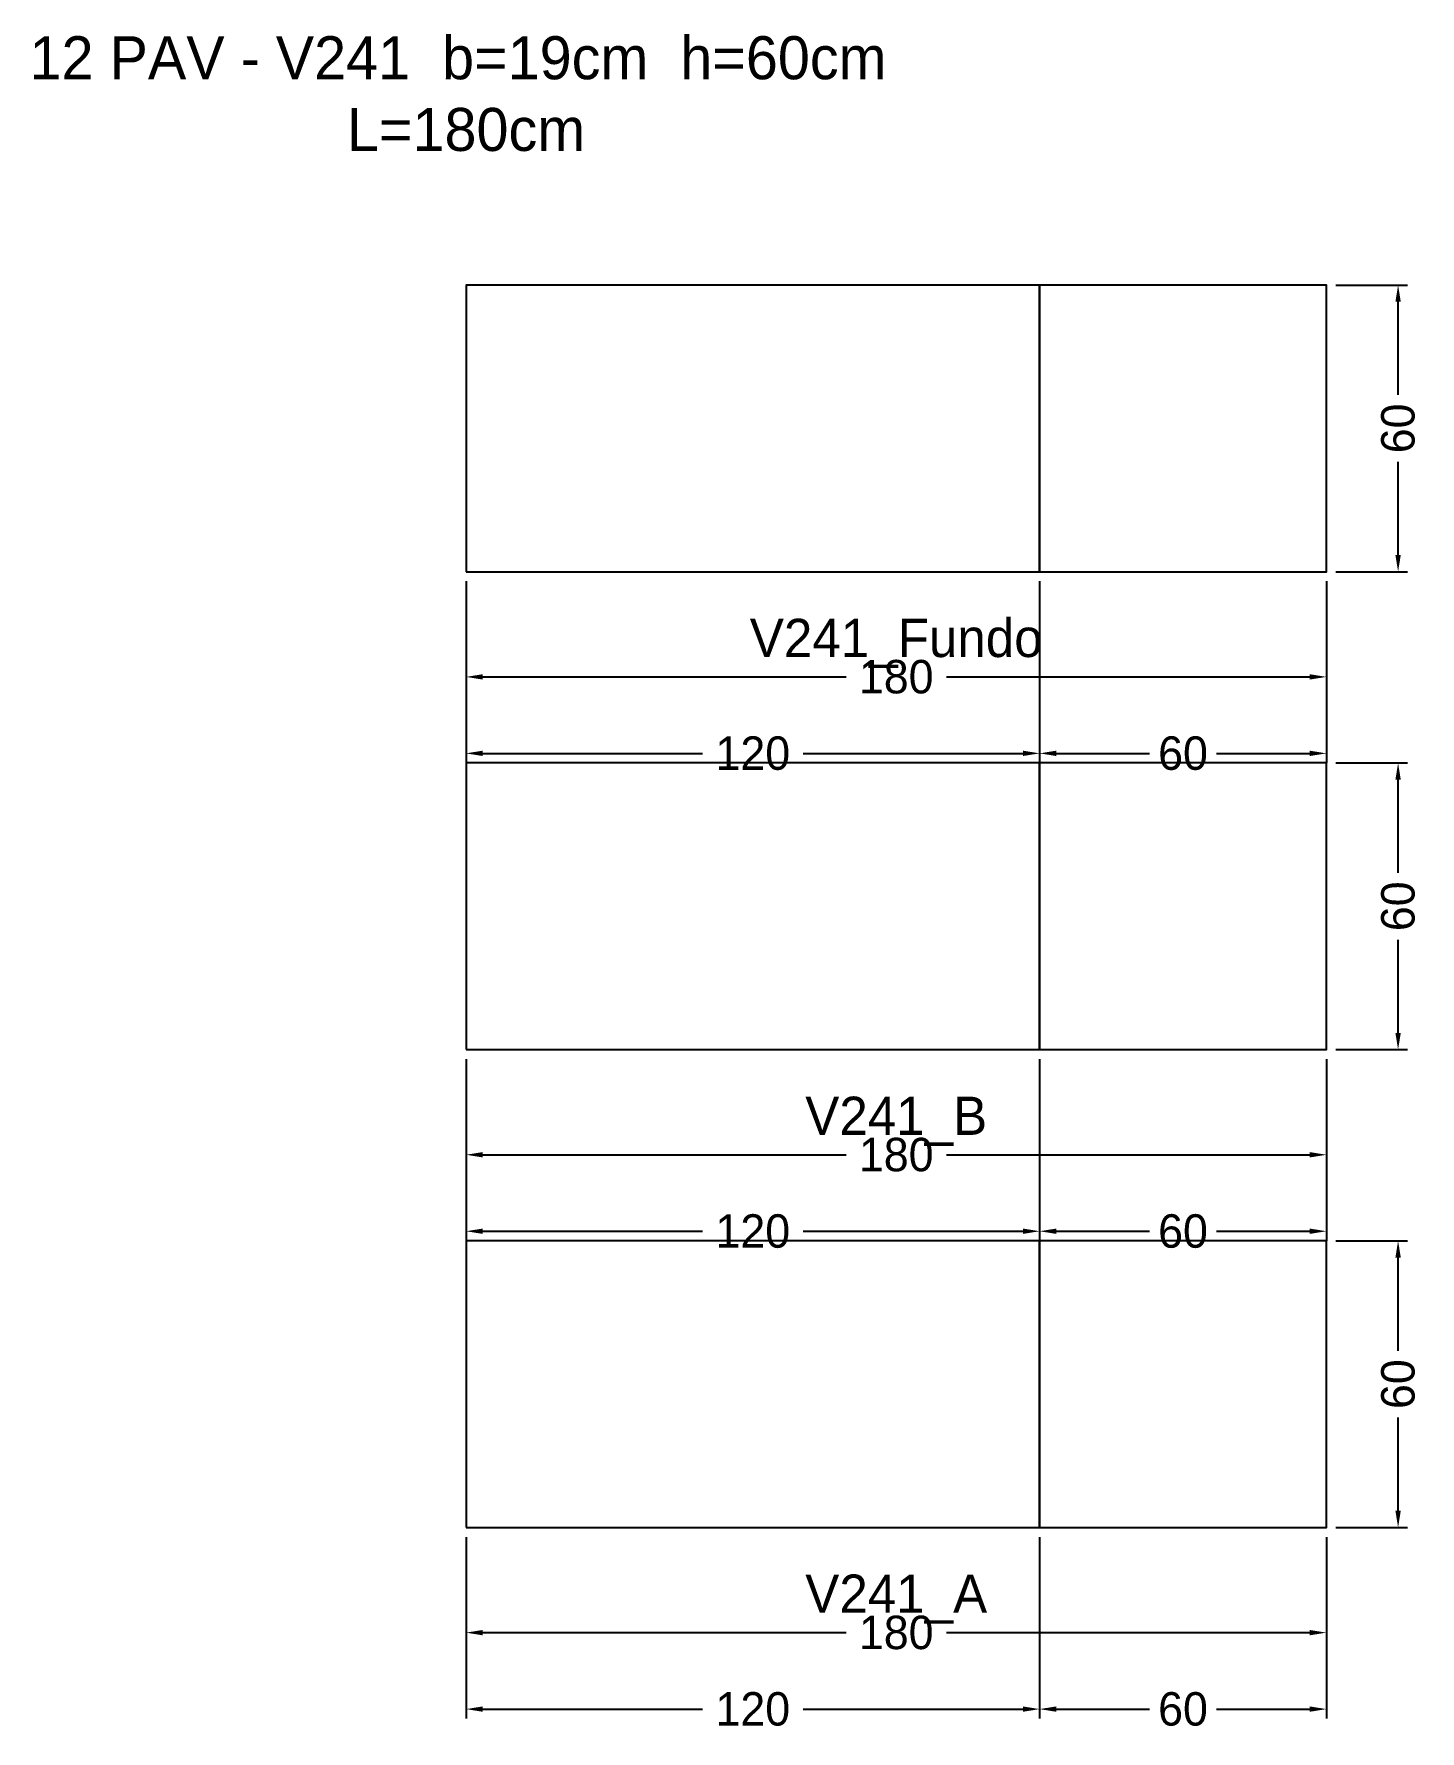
# Model space of a CAD drawing. Header units: metres. Extents: x -90 to 200, y -43 to 313.
import ezdxf

# ---------------------------------------------------------------- set-up
doc = ezdxf.new("R2010")
doc.units = ezdxf.units.M
for name, color, linetype in [('COTA', 3, 'Continuous'), ('NOMENCLATURA', 2, 'Continuous'), ('Paineis', 7, 'Continuous'), ('Texto Secao', 2, 'Continuous')]:
    doc.layers.add(name, color=color, linetype=linetype)
doc.dimstyles.new('COTA_VIG', dxfattribs={"dimtxt": 7, "dimasz": 3.5, "dimexe": 2, "dimexo": 2, "dimgap": 1.5, "dimtad": 1, "dimdec": 1, "dimcen": 2.5, "dimclrd": 3, "dimclre": 3, "dimclrt": 3, "dimazin": 3, "dimtfac": 1, "dimtmove": 0, "dimatfit": 3})

# ---------------------------------------------------------------- blocks, each defined once
blk = doc.blocks.new('_CLOSEDFILLED')
at = {"color": 0, "linetype": 'BYBLOCK'}
blk.add_solid([(-1, 0.16), (0, 0), (-1, -0.16)], dxfattribs=at)
blk = doc.blocks.new('*D1')
at = {"color": 3}
for p, q in [((0, -2), (0, -24)), ((180, -2), (180, -24)), ((3.5, -22), (79.5, -22)), ((100.5, -22), (176.5, -22))]:
    blk.add_line(p, q, dxfattribs=at)
at = {"layer": 'Defpoints'}
for p in [(0, 0), (180, 0), (0, -22)]:
    blk.add_point(p, dxfattribs=at)
at = {"layer": 'COTA', "color": 3, "xscale": 3.5, "yscale": 3.5, "rotation": 180}
blk.add_blockref('_CLOSEDFILLED', (0, -22), dxfattribs=at)
at = {"layer": 'COTA', "color": 3, "xscale": 3.5, "yscale": 3.5}
blk.add_blockref('_CLOSEDFILLED', (180, -22), dxfattribs=at)
at = {"layer": 'COTA', "color": 3, "insert": (90, -22), "char_height": 7, "attachment_point": 5}
blk.add_mtext('180', dxfattribs=at)
blk = doc.blocks.new('*D2')
at = {"color": 3}
for p, q in [((0, -2), (0, -40)), ((120, -2), (120, -40)), ((3.5, -38), (49.5, -38)), ((70.5, -38), (116.5, -38))]:
    blk.add_line(p, q, dxfattribs=at)
at = {"layer": 'Defpoints'}
for p in [(0, 0), (120, 0), (0, -38)]:
    blk.add_point(p, dxfattribs=at)
at = {"layer": 'COTA', "color": 3, "xscale": 3.5, "yscale": 3.5, "rotation": 180}
blk.add_blockref('_CLOSEDFILLED', (0, -38), dxfattribs=at)
at = {"layer": 'COTA', "color": 3, "xscale": 3.5, "yscale": 3.5}
blk.add_blockref('_CLOSEDFILLED', (120, -38), dxfattribs=at)
at = {"layer": 'COTA', "color": 3, "insert": (60, -38), "char_height": 7, "attachment_point": 5}
blk.add_mtext('120', dxfattribs=at)
blk = doc.blocks.new('*D3')
at = {"color": 3}
for p, q in [((120, -2), (120, -40)), ((180, -2), (180, -40)), ((123.5, -38), (143, -38)), ((157, -38), (176.5, -38))]:
    blk.add_line(p, q, dxfattribs=at)
at = {"layer": 'Defpoints'}
for p in [(120, 0), (180, 0), (120, -38)]:
    blk.add_point(p, dxfattribs=at)
at = {"layer": 'COTA', "color": 3, "xscale": 3.5, "yscale": 3.5, "rotation": 180}
blk.add_blockref('_CLOSEDFILLED', (120, -38), dxfattribs=at)
at = {"layer": 'COTA', "color": 3, "xscale": 3.5, "yscale": 3.5}
blk.add_blockref('_CLOSEDFILLED', (180, -38), dxfattribs=at)
at = {"layer": 'COTA', "color": 3, "insert": (150, -38), "char_height": 7, "attachment_point": 5}
blk.add_mtext('60', dxfattribs=at)
blk = doc.blocks.new('*D4')
at = {"color": 3}
for p, q in [((182, 60), (197, 60)), ((195, 37), (195, 56.5)), ((195, 3.5), (195, 23)), ((182, 0), (197, 0))]:
    blk.add_line(p, q, dxfattribs=at)
at = {"layer": 'Defpoints'}
for p in [(180, 60), (180, 0), (195, 0)]:
    blk.add_point(p, dxfattribs=at)
at = {"layer": 'COTA', "color": 3, "xscale": 3.5, "yscale": 3.5}
for p, rotation in [((195, 60), 90), ((195, 0), 270)]:
    blk.add_blockref('_CLOSEDFILLED', p, dxfattribs=dict(at, rotation=rotation))
at = {"layer": 'COTA', "color": 3, "insert": (195, 30), "char_height": 7, "attachment_point": 5, "rotation": 90}
blk.add_mtext('60', dxfattribs=at)
blk = doc.blocks.new('*D5')
at = {"color": 3}
for p, q in [((0, 98), (0, 76)), ((180, 98), (180, 76)), ((3.5, 78), (79.5, 78)), ((100.5, 78), (176.5, 78))]:
    blk.add_line(p, q, dxfattribs=at)
at = {"layer": 'Defpoints'}
for p in [(0, 100), (180, 100), (0, 78)]:
    blk.add_point(p, dxfattribs=at)
at = {"layer": 'COTA', "color": 3, "xscale": 3.5, "yscale": 3.5, "rotation": 180}
blk.add_blockref('_CLOSEDFILLED', (0, 78), dxfattribs=at)
at = {"layer": 'COTA', "color": 3, "xscale": 3.5, "yscale": 3.5}
blk.add_blockref('_CLOSEDFILLED', (180, 78), dxfattribs=at)
at = {"layer": 'COTA', "color": 3, "insert": (90, 78), "char_height": 7, "attachment_point": 5}
blk.add_mtext('180', dxfattribs=at)
blk = doc.blocks.new('*D6')
at = {"color": 3}
for p, q in [((0, 98), (0, 60)), ((120, 98), (120, 60)), ((3.5, 62), (49.5, 62)), ((70.5, 62), (116.5, 62))]:
    blk.add_line(p, q, dxfattribs=at)
at = {"layer": 'Defpoints'}
for p in [(0, 100), (120, 100), (0, 62)]:
    blk.add_point(p, dxfattribs=at)
at = {"layer": 'COTA', "color": 3, "xscale": 3.5, "yscale": 3.5, "rotation": 180}
blk.add_blockref('_CLOSEDFILLED', (0, 62), dxfattribs=at)
at = {"layer": 'COTA', "color": 3, "xscale": 3.5, "yscale": 3.5}
blk.add_blockref('_CLOSEDFILLED', (120, 62), dxfattribs=at)
at = {"layer": 'COTA', "color": 3, "insert": (60, 62), "char_height": 7, "attachment_point": 5}
blk.add_mtext('120', dxfattribs=at)
blk = doc.blocks.new('*D7')
at = {"color": 3}
for p, q in [((120, 98), (120, 60)), ((180, 98), (180, 60)), ((123.5, 62), (143, 62)), ((157, 62), (176.5, 62))]:
    blk.add_line(p, q, dxfattribs=at)
at = {"layer": 'Defpoints'}
for p in [(120, 100), (180, 100), (120, 62)]:
    blk.add_point(p, dxfattribs=at)
at = {"layer": 'COTA', "color": 3, "xscale": 3.5, "yscale": 3.5, "rotation": 180}
blk.add_blockref('_CLOSEDFILLED', (120, 62), dxfattribs=at)
at = {"layer": 'COTA', "color": 3, "xscale": 3.5, "yscale": 3.5}
blk.add_blockref('_CLOSEDFILLED', (180, 62), dxfattribs=at)
at = {"layer": 'COTA', "color": 3, "insert": (150, 62), "char_height": 7, "attachment_point": 5}
blk.add_mtext('60', dxfattribs=at)
blk = doc.blocks.new('*D8')
at = {"color": 3}
for p, q in [((182, 160), (197, 160)), ((195, 137), (195, 156.5)), ((195, 103.5), (195, 123)), ((182, 100), (197, 100))]:
    blk.add_line(p, q, dxfattribs=at)
at = {"layer": 'Defpoints'}
for p in [(180, 160), (180, 100), (195, 100)]:
    blk.add_point(p, dxfattribs=at)
at = {"layer": 'COTA', "color": 3, "xscale": 3.5, "yscale": 3.5}
for p, rotation in [((195, 160), 90), ((195, 100), 270)]:
    blk.add_blockref('_CLOSEDFILLED', p, dxfattribs=dict(at, rotation=rotation))
at = {"layer": 'COTA', "color": 3, "insert": (195, 130), "char_height": 7, "attachment_point": 5, "rotation": 90}
blk.add_mtext('60', dxfattribs=at)
blk = doc.blocks.new('*D9')
at = {"color": 3}
for p, q in [((0, 198), (0, 176)), ((180, 198), (180, 176)), ((3.5, 178), (79.5, 178)), ((100.5, 178), (176.5, 178))]:
    blk.add_line(p, q, dxfattribs=at)
at = {"layer": 'Defpoints'}
for p in [(0, 200), (180, 200), (0, 178)]:
    blk.add_point(p, dxfattribs=at)
at = {"layer": 'COTA', "color": 3, "xscale": 3.5, "yscale": 3.5, "rotation": 180}
blk.add_blockref('_CLOSEDFILLED', (0, 178), dxfattribs=at)
at = {"layer": 'COTA', "color": 3, "xscale": 3.5, "yscale": 3.5}
blk.add_blockref('_CLOSEDFILLED', (180, 178), dxfattribs=at)
at = {"layer": 'COTA', "color": 3, "insert": (90, 178), "char_height": 7, "attachment_point": 5}
blk.add_mtext('180', dxfattribs=at)
blk = doc.blocks.new('*D10')
at = {"color": 3}
for p, q in [((0, 198), (0, 160)), ((120, 198), (120, 160)), ((3.5, 162), (49.5, 162)), ((70.5, 162), (116.5, 162))]:
    blk.add_line(p, q, dxfattribs=at)
at = {"layer": 'Defpoints'}
for p in [(0, 200), (120, 200), (0, 162)]:
    blk.add_point(p, dxfattribs=at)
at = {"layer": 'COTA', "color": 3, "xscale": 3.5, "yscale": 3.5, "rotation": 180}
blk.add_blockref('_CLOSEDFILLED', (0, 162), dxfattribs=at)
at = {"layer": 'COTA', "color": 3, "xscale": 3.5, "yscale": 3.5}
blk.add_blockref('_CLOSEDFILLED', (120, 162), dxfattribs=at)
at = {"layer": 'COTA', "color": 3, "insert": (60, 162), "char_height": 7, "attachment_point": 5}
blk.add_mtext('120', dxfattribs=at)
blk = doc.blocks.new('*D11')
at = {"color": 3}
for p, q in [((120, 198), (120, 160)), ((180, 198), (180, 160)), ((123.5, 162), (143, 162)), ((157, 162), (176.5, 162))]:
    blk.add_line(p, q, dxfattribs=at)
at = {"layer": 'Defpoints'}
for p in [(120, 200), (180, 200), (120, 162)]:
    blk.add_point(p, dxfattribs=at)
at = {"layer": 'COTA', "color": 3, "xscale": 3.5, "yscale": 3.5, "rotation": 180}
blk.add_blockref('_CLOSEDFILLED', (120, 162), dxfattribs=at)
at = {"layer": 'COTA', "color": 3, "xscale": 3.5, "yscale": 3.5}
blk.add_blockref('_CLOSEDFILLED', (180, 162), dxfattribs=at)
at = {"layer": 'COTA', "color": 3, "insert": (150, 162), "char_height": 7, "attachment_point": 5}
blk.add_mtext('60', dxfattribs=at)
blk = doc.blocks.new('*D12')
at = {"color": 3}
for p, q in [((182, 260), (197, 260)), ((195, 237), (195, 256.5)), ((195, 203.5), (195, 223)), ((182, 200), (197, 200))]:
    blk.add_line(p, q, dxfattribs=at)
at = {"layer": 'Defpoints'}
for p in [(180, 260), (180, 200), (195, 200)]:
    blk.add_point(p, dxfattribs=at)
at = {"layer": 'COTA', "color": 3, "xscale": 3.5, "yscale": 3.5}
for p, rotation in [((195, 260), 90), ((195, 200), 270)]:
    blk.add_blockref('_CLOSEDFILLED', p, dxfattribs=dict(at, rotation=rotation))
at = {"layer": 'COTA', "color": 3, "insert": (195, 230), "char_height": 7, "attachment_point": 5, "rotation": 90}
blk.add_mtext('60', dxfattribs=at)

msp = doc.modelspace()

# ---------------------------------------------------------------- linework, layer by layer
at = {"layer": 'Paineis'}
for points in [[(0, 200), (120, 200), (120, 260), (0, 260)], [(120, 200), (180, 200), (180, 260), (120, 260)], [(0, 100), (120, 100), (120, 160), (0, 160)], [(120, 100), (180, 100), (180, 160), (120, 160)], [(0, 0), (120, 0), (120, 60), (0, 60)], [(120, 0), (180, 0), (180, 60), (120, 60)]]:
    msp.add_lwpolyline(points, close=True, dxfattribs=at)

# ---------------------------------------------------------------- texts
at = {"layer": 'NOMENCLATURA', "insert": (0, 300), "char_height": 9, "width": 200, "attachment_point": 5}
msp.add_mtext('12 PAV - V241  b=19cm  h=60cm  L=180cm', dxfattribs=at)
at = {"layer": 'Texto Secao', "char_height": 8, "width": 200, "attachment_point": 5}
for s, insert in [('V241_Fundo', (90, 185)), ('V241_B', (90, 85)), ('V241_A', (90, -15))]:
    msp.add_mtext(s, dxfattribs=dict(at, insert=insert))

# ---------------------------------------------------------------- dimensions: what is measured, and where the dimension line sits
at = {"layer": 'COTA'}
for base, p1, p2, picture, middle in [((195, 200), (180, 200), (180, 260), '*D12', (195, 230)), ((195, 100), (180, 100), (180, 160), '*D8', (195, 130)), ((195, 0), (180, 0), (180, 60), '*D4', (195, 30))]:
    dim = msp.add_linear_dim(base=base, p1=p1, p2=p2, angle=90, dimstyle='COTA_VIG', dxfattribs=at)
    dim.commit()
    dim.dimension.update_dxf_attribs({"geometry": picture, "text_midpoint": middle})
for base, p1, p2, picture, middle in [((0, 178), (0, 200), (180, 200), '*D9', (90, 178)), ((0, 162), (0, 200), (120, 200), '*D10', (60, 162)), ((120, 162), (120, 200), (180, 200), '*D11', (150, 162)), ((0, 78), (0, 100), (180, 100), '*D5', (90, 78)), ((0, 62), (0, 100), (120, 100), '*D6', (60, 62)), ((120, 62), (120, 100), (180, 100), '*D7', (150, 62)), ((0, -22), (0, 0), (180, 0), '*D1', (90, -22)), ((0, -38), (0, 0), (120, 0), '*D2', (60, -38)), ((120, -38), (120, 0), (180, 0), '*D3', (150, -38))]:
    dim = msp.add_linear_dim(base=base, p1=p1, p2=p2, dimstyle='COTA_VIG', dxfattribs=at)
    dim.commit()
    dim.dimension.update_dxf_attribs({"geometry": picture, "text_midpoint": middle})

doc.saveas('drawing.dxf')
